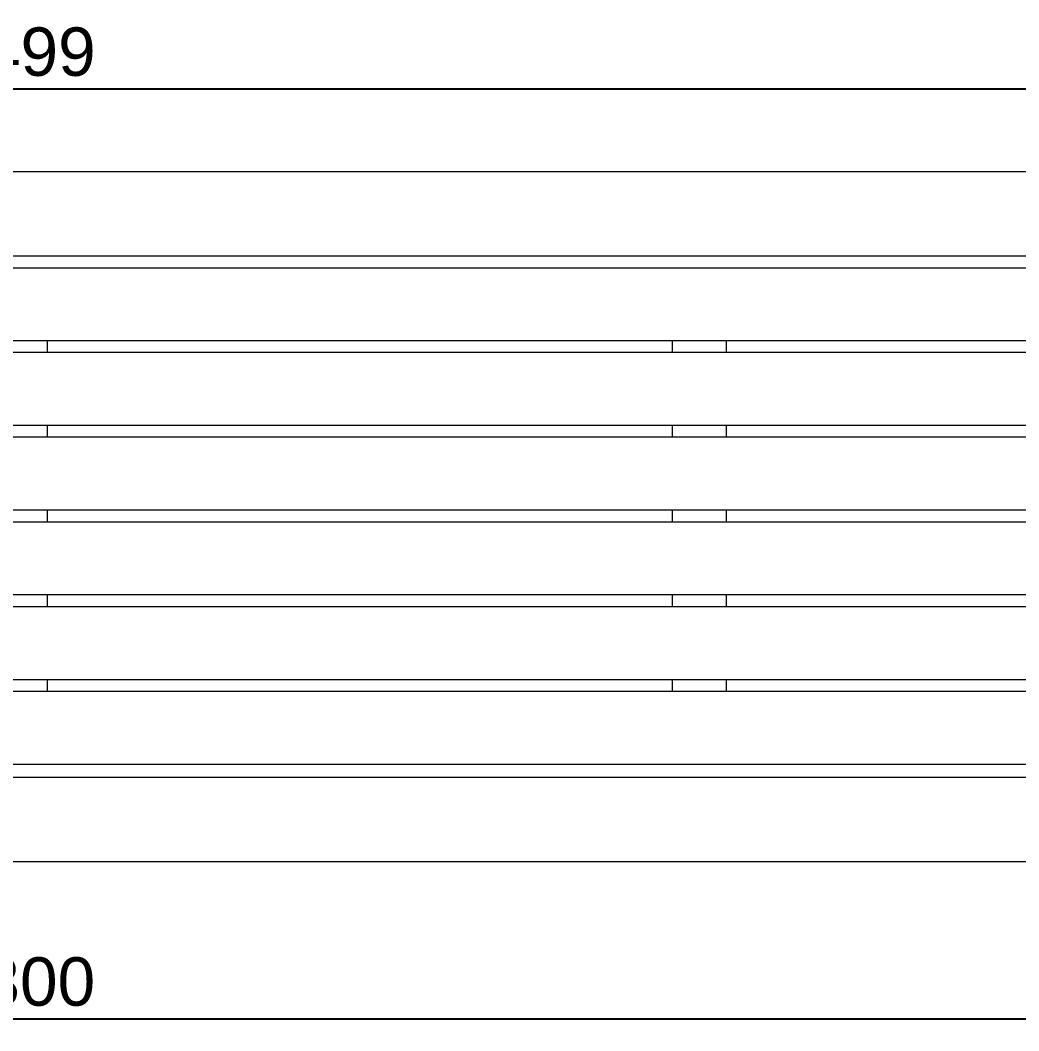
# Model space of a CAD drawing. Header units: millimetres. Extents: x -198 to 5031, y 124 to 3375.
# Drawn here: x 1516 to 2342, y 1257 to 2092 of the extents above; entities that cross this region are included whole.
import ezdxf

# ---------------------------------------------------------------- set-up
doc = ezdxf.new("R2010")
doc.units = ezdxf.units.MM
doc.layers.add('ZANO_R', color=7, linetype='Continuous', lineweight=0)
doc.layers.add('ZANO_W', color=1, linetype='Continuous', lineweight=0)
doc.styles.add('Arial', font='arial.ttf')
doc.styles.get("Standard").update_dxf_attribs({"font": 'ARIALUNI.TTF'})
doc.dimstyles.new('pl i ang', dxfattribs={"dimtxt": 50, "dimasz": 50, "dimexe": 1.25, "dimexo": 0.625, "dimgap": 10, "dimtad": 1, "dimtoh": 1, "dimtxsty": 'Standard', "dimcen": 2.5, "dimclrd": 1, "dimclre": 1, "dimclrt": 1, "dimadec": 0, "dimazin": 0, "dimtfac": 1, "dimtmove": 0, "dimatfit": 3, "dimfxl": 1, "dimarcsym": 1})

# ---------------------------------------------------------------- blocks, each defined once
blk = doc.blocks.new('*D475')
at = {"layer": 'ZANO_W', "color": 1, "lineweight": -2}
for p, q in [((267.27, 1968.72), (267.27, 2045.5)), ((2765.96, 1973.26), (2765.96, 2045.5)), ((307.27, 2035.5), (2725.96, 2035.5))]:
    blk.add_line(p, q, dxfattribs=at)
at = {"layer": 'ZANO_W', "color": 1}
for points in [[(307.27, 2042.17), (307.27, 2028.83), (267.27, 2035.5)], [(2725.96, 2028.83), (2725.96, 2042.17), (2765.96, 2035.5)]]:
    blk.add_solid(points, dxfattribs=at)
at = {"layer": 'ZANO_W', "color": 1, "insert": (1516.62, 2065.92), "char_height": 40, "attachment_point": 5, "style": 'Arial'}
blk.add_mtext('2499', dxfattribs=at)
blk = doc.blocks.new('*D476')
at = {"layer": 'ZANO_W', "color": 1, "lineweight": -2}
for p, q in [((-133.97, 1499.76), (-133.97, 1257.24)), ((3166.35, 1497.42), (3166.35, 1257.24)), ((-93.97, 1267.24), (3126.35, 1267.24))]:
    blk.add_line(p, q, dxfattribs=at)
at = {"layer": 'ZANO_W', "color": 1}
for points in [[(-93.97, 1273.91), (-93.97, 1260.57), (-133.97, 1267.24)], [(3126.35, 1260.57), (3126.35, 1273.91), (3166.35, 1267.24)]]:
    blk.add_solid(points, dxfattribs=at)
at = {"layer": 'ZANO_W', "color": 1, "insert": (1516.19, 1297.68), "char_height": 40, "attachment_point": 5, "style": 'Arial'}
blk.add_mtext('3300', dxfattribs=at)

msp = doc.modelspace()

# ---------------------------------------------------------------- linework, layer by layer
at = {"layer": 'ZANO_R'}
for p, q in [((271.27, 1967.26), (2761.96, 1967.26)), ((528.81, 1897.58), (2503.93, 1897.58)), ((524.64, 1887.58), (2508.1, 1887.58)), ((271.37, 1827.58), (2761.37, 1827.58)), ((1538.87, 1817.58), (1538.87, 1827.58)), ((2055.12, 1827.58), (2055.12, 1817.58)), ((2100.12, 1817.58), (2100.12, 1827.58)), ((2761.37, 1817.58), (271.37, 1817.58)), ((271.37, 1757.58), (2761.37, 1757.58)), ((1538.87, 1747.58), (1538.87, 1757.58)), ((2055.12, 1757.58), (2055.12, 1747.58)), ((2100.12, 1747.58), (2100.12, 1757.58)), ((2761.37, 1747.58), (271.37, 1747.58)), ((271.37, 1687.58), (2761.37, 1687.58)), ((1538.87, 1677.58), (1538.87, 1687.58)), ((2055.12, 1687.58), (2055.12, 1677.58)), ((2100.12, 1677.58), (2100.12, 1687.58)), ((2761.37, 1677.58), (271.37, 1677.58)), ((271.37, 1617.58), (2761.37, 1617.58)), ((1538.87, 1607.58), (1538.87, 1617.58)), ((2055.12, 1617.58), (2055.12, 1607.58)), ((2100.12, 1607.58), (2100.12, 1617.58)), ((2761.37, 1607.58), (294.6, 1607.58)), ((448.17, 1547.58), (2761.37, 1547.58)), ((1538.87, 1537.58), (1538.87, 1547.58)), ((2055.12, 1547.58), (2055.12, 1537.58)), ((2100.12, 1537.58), (2100.12, 1547.58)), ((2761.37, 1537.58), (473.77, 1537.58)), ((597.68, 1477.58), (2761.37, 1477.58)), ((2761.95, 1466.58), (597.68, 1466.58)), ((2761.95, 1396.91), (271.26, 1396.91))]:
    msp.add_line(p, q, dxfattribs=at)

# ---------------------------------------------------------------- dimensions: what is measured, and where the dimension line sits
at = {"layer": 'ZANO_W'}
for base, p1, p2, picture, middle in [((2765.96, 2035.5), (267.27, 1958.72), (2765.96, 1963.26), '*D475', (1516.62, 2065.92)), ((3166.35, 1267.24), (-133.97, 1509.76), (3166.35, 1507.42), '*D476', (1516.19, 1297.68))]:
    dim = msp.add_linear_dim(base=base, p1=p1, p2=p2, dimstyle='pl i ang', override={"dimtxt": 40, "dimasz": 40, "dimexe": 10, "dimexo": 10, "dimtoh": 0, "dimdec": 0, "dimtxsty": 'Arial', "dimtdec": 0, "dimtmove": 1}, dxfattribs=at)
    dim.commit()
    dim.dimension.update_dxf_attribs({"geometry": picture, "text_midpoint": middle})

doc.saveas('drawing.dxf')
